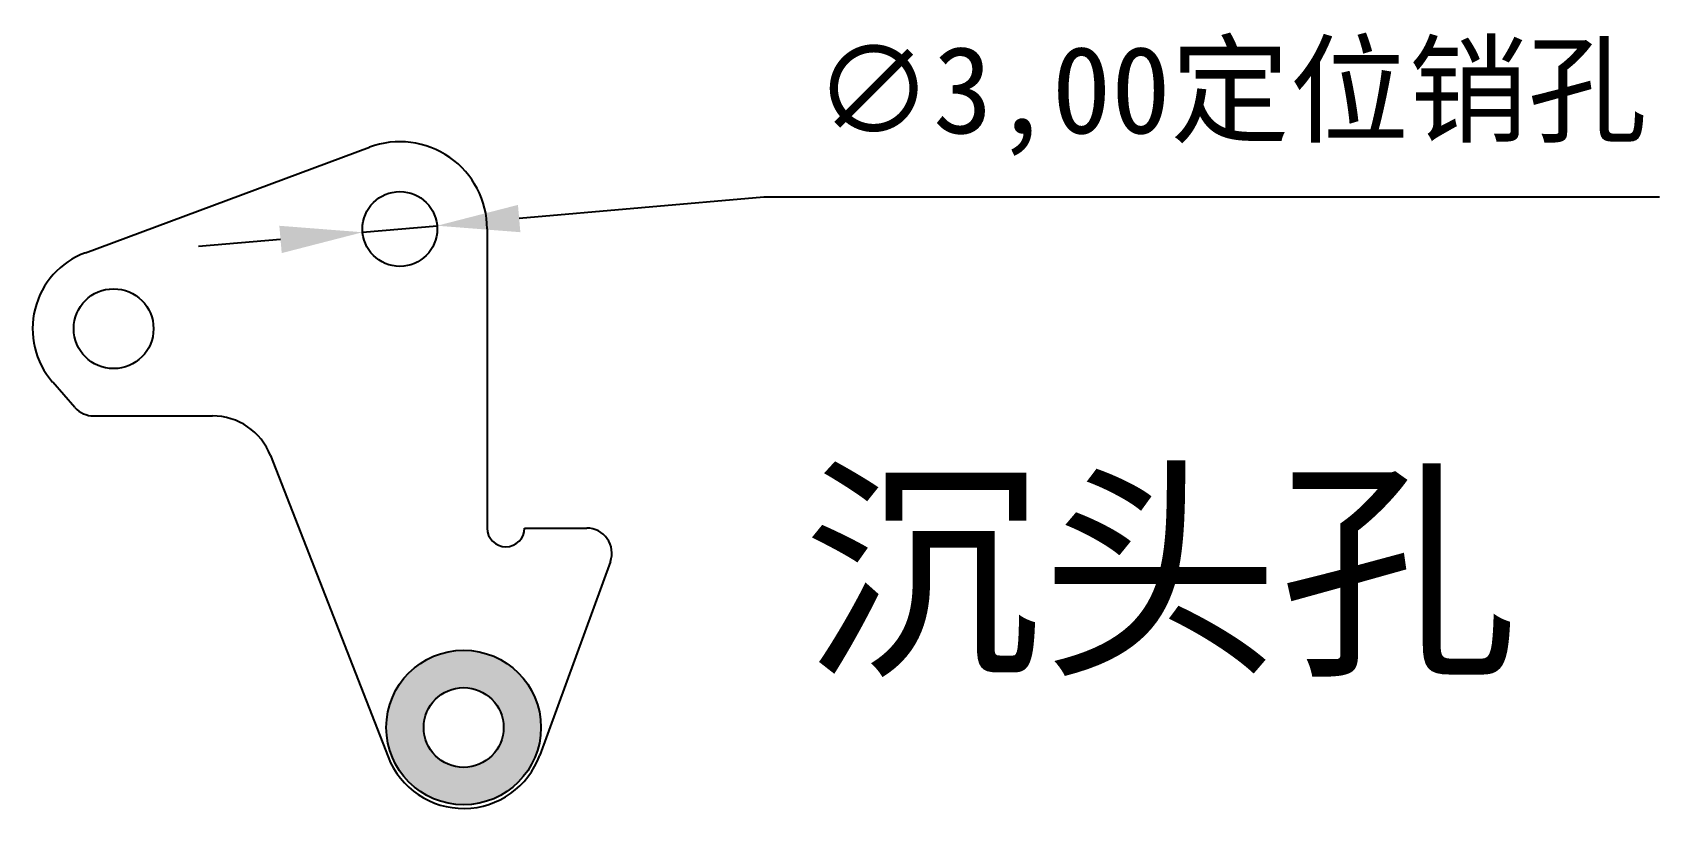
# Model space of a CAD drawing. Header units: millimetres. Extents: x -14.7 to 50.5, y -23.2 to 7.9.
import ezdxf

# ---------------------------------------------------------------- set-up
doc = ezdxf.new("R2010")
doc.units = ezdxf.units.MM
doc.header["$PDSIZE"] = -1
doc.dimstyles.new('ISO-25', dxfattribs={"dimtxt": 2.5, "dimasz": 2.5, "dimexe": 1.25, "dimexo": 0.625, "dimtad": 1, "dimtxsty": 'Standard', "dimcen": 2.5, "dimadec": 0, "dimazin": 0, "dimtfac": 1, "dimtmove": 0, "dimatfit": 3, "dimfxl": 1, "dimarcsym": 0})

# ---------------------------------------------------------------- blocks, each defined once
blk = doc.blocks.new('*D2')
at = {"color": 0, "lineweight": -2, "transparency": 16777216}
for p, q in [((14.59, 1.278), (4.784, 0.419)), ((50.504, 1.278), (14.59, 1.278)), ((-1.494, -0.131), (1.494, 0.131)), ((-4.784, -0.419), (-8.073, -0.707))]:
    blk.add_line(p, q, dxfattribs=at)
at = {"color": 0, "transparency": 16777216}
for points in [[(4.736, 0.967), (4.832, -0.129), (1.494, 0.131)], [(-4.832, 0.129), (-4.736, -0.967), (-1.494, -0.131)]]:
    blk.add_solid(points, dxfattribs=at)
at = {"layer": 'Defpoints', "color": 0, "transparency": 16777216}
for p in [(1.494, 0.131), (-1.494, -0.131)]:
    blk.add_point(p, dxfattribs=at)
at = {"color": 0, "transparency": 16777216, "insert": (33.309, 5.137), "char_height": 3.5, "attachment_point": 5}
blk.add_mtext('∅3,00{\\fSimSun|b0|i0|c134|p2;定位销孔}', dxfattribs=at)

msp = doc.modelspace()

# ---------------------------------------------------------------- hatches: boundary and pattern name
h = msp.add_hatch(color=3)
h.dxf.hatch_style = 1
h.paths.add_polyline_path([(-0.542, -20, 1), (5.658, -20, 1)])
h.paths.add_polyline_path([(4.158, -20, -1), (0.958, -20, -1)], flags=16)

# ---------------------------------------------------------------- linework, layer by layer
at = {"color": 7, "linetype": 'Continuous', "lineweight": 25}
for p, q in [((-12.61, -0.954), (-1.22, 3.281)), ((3.5, 0), (3.5, -12)), ((-13.029, -7.159), (-13.92, -6.143)), ((-12.277, -7.5), (-7.516, -7.5)), ((-5.187, -9.091), (-0.47, -21.181)), ((5, -12), (7.5, -12)), ((8.44, -13.342), (5.612, -21.112))]:
    msp.add_line(p, q, dxfattribs=at)
for centre, radius in [((0, 0), 1.5), ((-11.477, -4), 1.6), ((2.558, -20), 3.1), ((2.558, -20), 1.6)]:
    msp.add_circle(centre, radius, dxfattribs=at)
for centre, radius, start, end in [((0, 0), 3.5, 0, 110.39295), ((-11.477, -4), 3.25, 110.39295, 221.25681), ((-12.277, -6.5), 1, 221.25681, 270), ((-7.516, -10), 2.5, 21.31239, 90), ((4.25, -12), 0.75, 180, 0), ((7.5, -13), 1, 340, 90), ((2.558, -20), 3.25, 201.31239, 340)]:
    msp.add_arc(centre, radius, start, end, dxfattribs=at)

# ---------------------------------------------------------------- texts
at = {"insert": (16.16, -10.208), "char_height": 7, "attachment_point": 1}
msp.add_mtext_dynamic_manual_height_columns('{\\fSimSun|b0|i0|c134|p2;\\C3;沉头孔}', width=33.0043, gutter_width=17.5, heights=[0], dxfattribs=at)

# ---------------------------------------------------------------- dimensions: what is measured, and where the dimension line sits
dim = msp.add_diameter_dim_2p(p1=(-1.494, -0.131), p2=(1.494, 0.131), text='<>{\\fSimSun|b0|i0|c134|p2;定位销孔}', dimstyle='ISO-25', override={"dimtxt": 3.5, "dimasz": 3.302, "dimexe": 1, "dimexo": 0, "dimgap": 1.524, "dimtih": 1, "dimtoh": 1, "dimzin": 1, "dimadec": 2, "dimtzin": 1})
dim.commit()
dim.dimension.update_dxf_attribs({"geometry": '*D2', "text_midpoint": (14.59, 1.278), "dimtype": 163})

doc.saveas('drawing.dxf')
